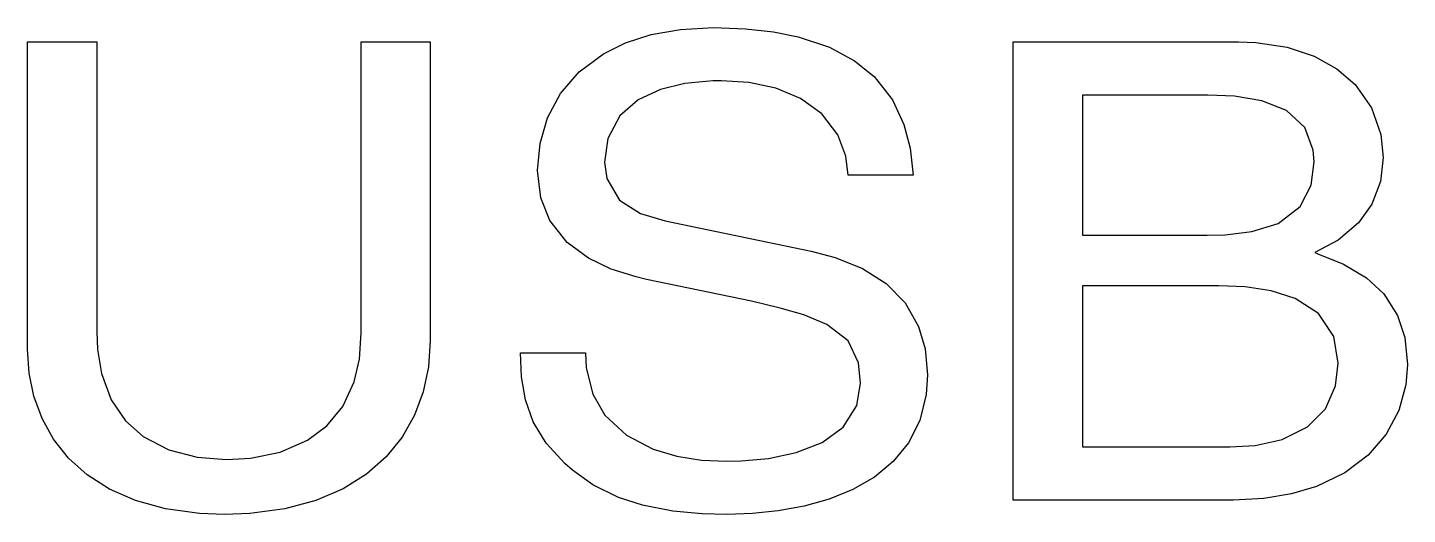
# Model space of a CAD drawing. Extents: x 104.6 to 203.6, y -109.2 to -90.9.
# Drawn here: x 193.02 to 201.15, y -109.2 to -106.33 of the extents above.
import ezdxf

# ---------------------------------------------------------------- set-up
doc = ezdxf.new("R2010")
doc.units = 0
doc.layers.add('BLACK', color=7, linetype='CONTINUOUS')

msp = doc.modelspace()

# ---------------------------------------------------------------- linework, layer by layer
at = {"layer": 'BLACK', "linetype": 'CONTINUOUS'}
for p, q in [((196.692788, -106.376225), (196.865524, -106.345612)), ((196.865524, -106.345612), (197.060084, -106.334959)), ((197.060084, -106.334959), (197.246865, -106.341416)), ((197.246865, -106.341416), (197.412652, -106.359972)), ((197.412652, -106.359972), (197.558707, -106.3894)), ((193.016888, -108.230234), (193.016888, -106.419369)), ((193.016888, -106.419369), (193.424285, -106.419369)), ((193.424285, -106.419369), (193.424285, -108.128019)), ((194.982798, -108.135273), (194.982798, -106.419369)), ((194.982798, -106.419369), (195.390196, -106.419369)), ((195.390196, -106.419369), (195.390196, -108.180775)), ((196.410443, -106.48926), (196.54129, -106.42478)), ((196.54129, -106.42478), (196.692788, -106.376225)), ((197.558707, -106.3894), (197.743553, -106.451252)), ((198.82596, -107.558908), (198.82596, -106.419369)), ((198.82596, -106.419369), (200.152931, -106.419369)), ((200.152931, -106.419369), (200.255245, -106.422984)), ((200.255245, -106.422984), (200.440606, -106.450754)), ((196.267088, -106.596515), (196.410443, -106.48926)), ((197.743553, -106.451252), (197.891101, -106.530678)), ((200.440606, -106.450754), (200.600103, -106.503363)), ((200.600103, -106.503363), (200.733531, -106.577748)), ((196.158012, -106.723709), (196.267088, -106.596515)), ((197.891101, -106.530678), (198.005612, -106.623545)), ((200.733531, -106.577748), (200.840684, -106.670852)), ((196.890434, -106.665428), (196.747398, -106.699958)), ((197.056248, -106.649686), (196.890434, -106.665428)), ((197.106246, -106.64886), (197.056248, -106.649686)), ((197.267472, -106.65921), (197.106246, -106.64886)), ((197.42611, -106.692635), (197.267472, -106.65921)), ((198.005612, -106.623545), (198.114266, -106.761131)), ((200.840684, -106.670852), (200.937362, -106.808889)), ((196.081823, -106.866057), (196.158012, -106.723709)), ((196.614794, -106.760908), (196.50654, -106.854798)), ((196.747398, -106.699958), (196.614794, -106.760908)), ((197.572699, -106.752698), (197.42611, -106.692635)), ((197.697781, -106.842961), (197.572699, -106.752698)), ((198.114266, -106.761131), (198.181858, -106.905463)), ((199.97268, -106.73327), (199.233357, -106.73327)), ((199.233357, -106.73327), (199.233357, -107.558908)), ((200.129789, -106.739879), (199.97268, -106.73327)), ((200.291029, -106.766295), (200.129789, -106.739879)), ((200.43627, -106.823565), (200.291029, -106.766295)), ((197.791898, -106.966985), (197.697781, -106.842961)), ((200.544652, -106.923891), (200.43627, -106.823565)), ((200.937362, -106.808889), (200.99226, -106.965414)), ((196.037129, -107.018777), (196.081823, -106.866057)), ((196.50654, -106.854798), (196.436558, -106.98815)), ((198.181858, -106.905463), (198.218486, -107.046743)), ((200.5938, -107.058215), (200.544652, -106.923891)), ((196.436558, -106.98815), (196.417481, -107.127624)), ((197.838539, -107.092907), (197.791898, -106.966985)), ((200.99226, -106.965414), (201.005827, -107.099927)), ((196.02254, -107.177084), (196.037129, -107.018777)), ((197.853629, -107.204121), (197.838539, -107.092907)), ((198.218486, -107.046743), (198.236113, -107.204121)), ((200.59843, -107.125646), (200.5938, -107.058215)), ((196.042068, -107.33949), (196.02254, -107.177084)), ((196.417481, -107.127624), (196.429981, -107.22544)), ((200.581219, -107.263887), (200.59843, -107.125646)), ((201.005827, -107.099927), (200.989432, -107.24205)), ((196.429981, -107.22544), (196.505584, -107.352488)), ((198.236113, -107.204121), (197.853629, -107.204121)), ((200.989432, -107.24205), (200.939173, -107.375146)), ((196.095229, -107.47219), (196.042068, -107.33949)), ((200.517094, -107.390184), (200.581219, -107.263887)), ((196.505584, -107.352488), (196.628546, -107.430006)), ((200.386775, -107.488972), (200.517094, -107.390184)), ((200.939173, -107.375146), (200.860038, -107.486785)), ((196.196591, -107.601047), (196.095229, -107.47219)), ((196.628546, -107.430006), (196.77432, -107.473839)), ((196.77432, -107.473839), (197.635276, -107.652551)), ((200.231505, -107.537486), (200.386775, -107.488972)), ((200.860038, -107.486785), (200.739791, -107.588709)), ((198.82596, -108.807258), (198.82596, -107.558908)), ((199.233357, -107.558908), (199.968283, -107.558908)), ((199.968283, -107.558908), (200.074071, -107.556062)), ((200.074071, -107.556062), (200.231505, -107.537486)), ((196.321918, -107.694463), (196.196591, -107.601047)), ((197.635276, -107.652551), (197.776843, -107.690166)), ((200.739791, -107.588709), (200.602826, -107.661124)), ((200.602826, -107.661124), (200.621734, -107.668026)), ((196.455329, -107.758538), (196.321918, -107.694463)), ((197.776843, -107.690166), (197.937602, -107.755786)), ((200.621734, -107.668026), (200.771274, -107.729398)), ((200.771274, -107.729398), (200.906712, -107.809728)), ((196.60373, -107.805281), (196.455329, -107.758538)), ((196.665143, -107.819393), (196.60373, -107.805281)), ((197.282833, -107.948647), (196.665143, -107.819393)), ((197.937602, -107.755786), (198.076119, -107.844046)), ((200.906712, -107.809728), (201.009577, -107.904866)), ((198.076119, -107.844046), (198.18785, -107.957061)), ((200.035695, -107.857642), (199.233357, -107.857642)), ((199.233357, -107.857642), (199.233357, -108.807258)), ((200.192514, -107.864067), (200.035695, -107.857642)), ((200.346108, -107.886823), (200.192514, -107.864067)), ((200.486915, -107.931133), (200.346108, -107.886823)), ((201.009577, -107.904866), (201.091133, -108.032624)), ((197.452658, -107.988376), (197.282833, -107.948647)), ((197.592205, -108.02908), (197.452658, -107.988376)), ((198.18785, -107.957061), (198.26825, -108.096942)), ((200.625546, -108.02011), (200.486915, -107.931133)), ((197.727647, -108.085072), (197.592205, -108.02908)), ((200.715482, -108.156669), (200.625546, -108.02011)), ((201.091133, -108.032624), (201.133338, -108.16272)), ((193.424285, -108.128019), (193.428859, -108.233624)), ((194.972112, -108.290025), (194.982798, -108.135273)), ((197.852716, -108.181607), (197.727647, -108.085072)), ((198.26825, -108.096942), (198.306957, -108.229611)), ((193.026178, -108.371314), (193.016888, -108.230234)), ((193.428859, -108.233624), (193.451881, -108.374128)), ((195.390196, -108.180775), (195.379969, -108.334502)), ((197.913883, -108.311229), (197.852716, -108.181607)), ((198.306957, -108.229611), (198.320377, -108.381909)), ((200.741312, -108.313326), (200.715482, -108.156669)), ((201.133338, -108.16272), (201.148709, -108.321239)), ((194.941589, -108.423211), (194.972112, -108.290025)), ((195.92778, -108.393351), (195.921424, -108.252656)), ((195.921424, -108.252656), (196.303908, -108.252656)), ((196.303908, -108.252656), (196.309005, -108.341338)), ((197.925436, -108.431368), (197.913883, -108.311229)), ((200.725607, -108.446305), (200.741312, -108.313326)), ((193.054422, -108.508251), (193.026178, -108.371314)), ((193.451881, -108.374128), (193.509415, -108.530073)), ((195.379969, -108.334502), (195.349107, -108.481722)), ((195.950945, -108.528568), (195.92778, -108.393351)), ((196.309005, -108.341338), (196.347566, -108.495288)), ((198.320377, -108.381909), (198.312795, -108.497545)), ((201.148709, -108.321239), (201.13932, -108.441075)), ((194.874016, -108.569638), (194.941589, -108.423211)), ((197.903547, -108.563612), (197.925436, -108.431368)), ((200.665415, -108.582141), (200.725607, -108.446305)), ((201.13932, -108.441075), (201.097877, -108.592785)), ((193.102181, -108.63892), (193.054422, -108.508251)), ((193.509415, -108.530073), (193.592969, -108.652972)), ((195.349107, -108.481722), (195.297338, -108.620555)), ((195.997062, -108.658674), (195.950945, -108.528568)), ((196.347566, -108.495288), (196.419019, -108.620025)), ((198.312795, -108.497545), (198.274849, -108.651354)), ((193.170018, -108.761194), (193.102181, -108.63892)), ((194.780735, -108.683473), (194.874016, -108.569638)), ((195.297338, -108.620555), (195.224391, -108.749119)), ((196.419019, -108.620025), (196.545574, -108.738542)), ((197.823255, -108.690861), (197.903547, -108.563612)), ((200.560308, -108.688952), (200.665415, -108.582141)), ((201.097877, -108.592785), (201.023887, -108.732062)), ((193.592969, -108.652972), (193.697468, -108.745918)), ((194.667206, -108.768), (194.780735, -108.683473)), ((196.072274, -108.784033), (195.997062, -108.658674)), ((197.699066, -108.781263), (197.823255, -108.690861)), ((198.274849, -108.651354), (198.208579, -108.782868)), ((200.41049, -108.763426), (200.560308, -108.688952)), ((193.258493, -108.872949), (193.170018, -108.761194)), ((193.697468, -108.745918), (193.849815, -108.824687)), ((194.505143, -108.837447), (194.667206, -108.768)), ((195.224391, -108.749119), (195.129995, -108.865533)), ((196.182727, -108.90501), (196.072274, -108.784033)), ((196.545574, -108.738542), (196.702723, -108.819891)), ((197.546964, -108.840645), (197.699066, -108.781263)), ((198.208579, -108.782868), (198.117994, -108.893526)), ((200.102373, -108.807258), (200.251633, -108.798395)), ((200.251633, -108.798395), (200.41049, -108.763426)), ((201.023887, -108.732062), (200.917911, -108.855406)), ((193.368169, -108.972058), (193.258493, -108.872949)), ((193.849815, -108.824687), (194.017047, -108.867521)), ((194.017047, -108.867521), (194.189253, -108.880458)), ((194.189253, -108.880458), (194.330641, -108.872646)), ((194.330641, -108.872646), (194.505143, -108.837447)), ((195.129995, -108.865533), (195.013876, -108.967916)), ((196.702723, -108.819891), (196.842704, -108.861375)), ((196.842704, -108.861375), (196.988953, -108.884497)), ((196.988953, -108.884497), (197.135555, -108.891668)), ((197.22295, -108.88965), (197.382931, -108.874832)), ((197.382931, -108.874832), (197.546964, -108.840645)), ((198.82596, -109.1205), (198.82596, -108.807258)), ((199.233357, -108.807258), (200.102373, -108.807258)), ((200.917911, -108.855406), (200.780505, -108.959317)), ((196.228437, -108.944425), (196.182727, -108.90501)), ((196.348811, -109.031308), (196.228437, -108.944425)), ((197.135555, -108.891668), (197.22295, -108.88965)), ((198.117994, -108.893526), (198.007105, -108.984765)), ((200.780505, -108.959317), (200.612228, -109.040292)), ((193.499606, -109.056396), (193.368169, -108.972058)), ((195.013876, -108.967916), (194.875764, -109.054388)), ((196.498959, -109.105919), (196.348811, -109.031308)), ((198.007105, -108.984765), (197.879922, -109.058022)), ((200.612228, -109.040292), (200.466096, -109.083867)), ((193.653366, -109.123838), (193.499606, -109.056396)), ((193.83001, -109.172257), (193.653366, -109.123838)), ((194.715387, -109.123065), (194.532473, -109.172068)), ((194.875764, -109.054388), (194.715387, -109.123065)), ((196.641212, -109.151355), (196.498959, -109.105919)), ((197.740455, -109.114736), (197.592715, -109.156344)), ((197.879922, -109.058022), (197.740455, -109.114736)), ((200.123622, -109.1205), (198.82596, -109.1205)), ((200.303149, -109.111095), (200.123622, -109.1205)), ((200.466096, -109.083867), (200.303149, -109.111095)), ((194.030101, -109.199528), (193.83001, -109.172257)), ((194.176797, -109.20491), (194.030101, -109.199528)), ((194.326751, -109.199516), (194.176797, -109.20491)), ((194.532473, -109.172068), (194.326751, -109.199516)), ((196.819288, -109.185247), (196.641212, -109.151355)), ((196.991485, -109.201087), (196.819288, -109.185247)), ((197.139951, -109.20491), (196.991485, -109.201087)), ((197.288453, -109.199993), (197.139951, -109.20491)), ((197.44071, -109.184283), (197.288453, -109.199993)), ((197.592715, -109.156344), (197.44071, -109.184283))]:
    msp.add_line(p, q, dxfattribs=at)

doc.saveas('drawing.dxf')
